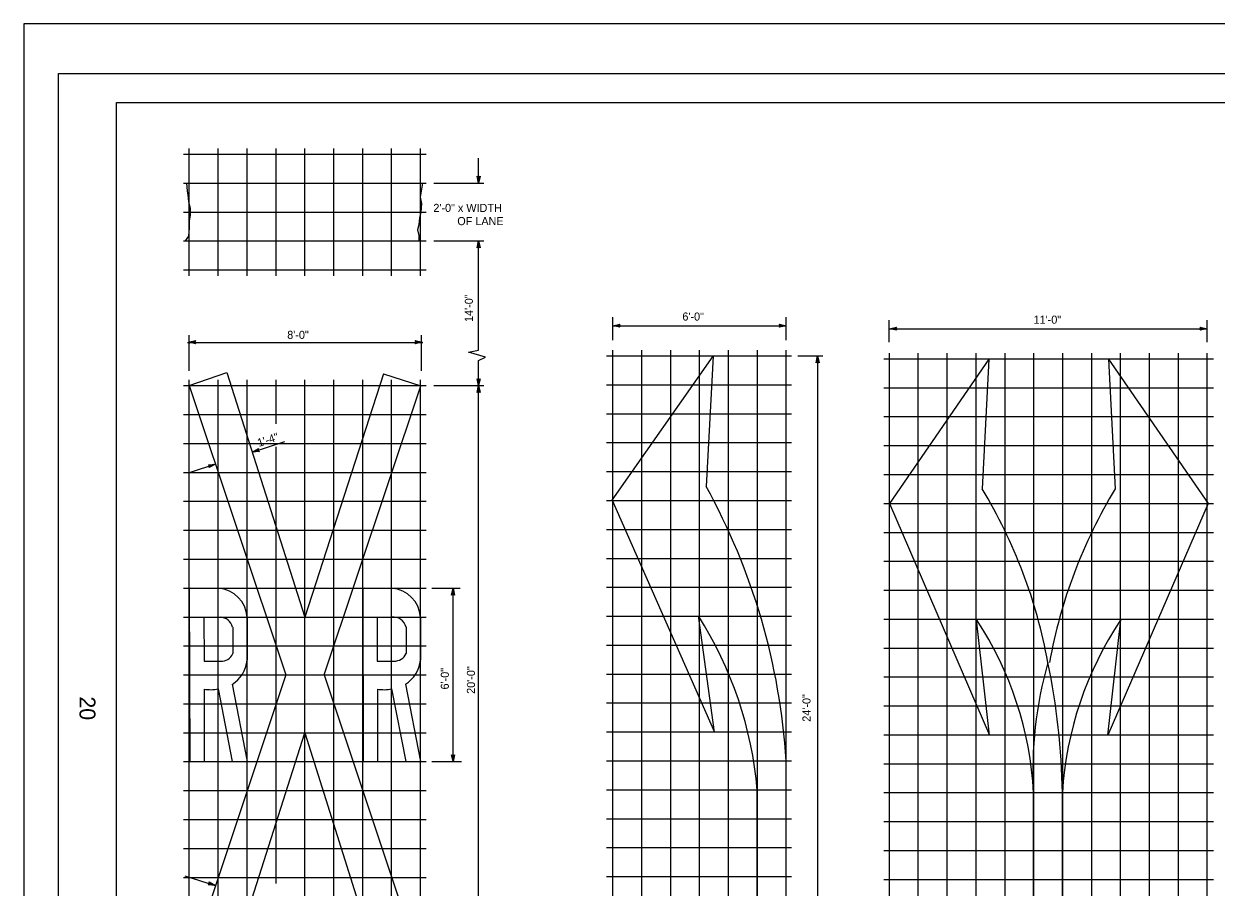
# Model space of a CAD drawing. Extents: x -894 to 866, y -472 to 714.
# Drawn here: x -894 to 137, y -33 to 714 of the extents above; entities that cross this region are included whole.
import ezdxf

# ---------------------------------------------------------------- set-up
doc = ezdxf.new("R2010")
doc.units = 0
for name, color, linetype in [('border_PLOTTING-ELEMENTS', 7, 'Continuous'), ('border_rw_22x34_Cut_Lines', 7, 'Continuous'), ('border_SHEET', 7, 'Continuous'), ('border_WITHIN-BORDER-anno', 7, 'Continuous'), ('tcd_GSOUTLINE', 7, 'Continuous'), ('tcd_MARKER', 7, 'Continuous'), ('tcd_MARKER-anno', 7, 'Continuous')]:
    doc.layers.add(name, color=color, linetype=linetype)

msp = doc.modelspace()

# ---------------------------------------------------------------- linework, layer by layer
at = {"layer": 'border_PLOTTING-ELEMENTS'}
for points in [[(-894, -472.4), (866, -472.4), (866, 713.6), (-894, 713.6)], [(-864, 670.6), (836, 670.6), (836, -429.4), (-864, -429.4)]]:
    msp.add_lwpolyline(points, close=True, dxfattribs=at)
at = {"layer": 'border_rw_22x34_Cut_Lines'}
msp.add_lwpolyline([(-864, 670.6), (836, 670.6), (836, -429.4), (-864, -429.4)], close=True, dxfattribs=at)
at = {"layer": 'border_SHEET'}
for p, q in [((-814, 645.6), (811, 645.6)), ((-814, -404.4), (-814, 645.6))]:
    msp.add_line(p, q, dxfattribs=at)
at = {"layer": 'tcd_GSOUTLINE'}
for p, q in [((-755.9, 600.9), (-545.9, 600.9)), ((-750.9, 495.9), (-750.9, 605.9)), ((-725.9, 495.9), (-725.9, 605.9)), ((-700.9, 495.9), (-700.9, 605.9)), ((-675.9, 495.9), (-675.9, 605.9)), ((-650.9, 495.9), (-650.9, 605.9)), ((-625.9, 495.9), (-625.9, 605.9)), ((-600.9, 495.9), (-600.9, 605.9)), ((-575.9, 495.9), (-575.9, 605.9)), ((-550.9, 495.9), (-550.9, 605.9)), ((-755.9, 575.9), (-545.9, 575.9)), ((-755.9, 550.9), (-545.9, 550.9)), ((-755.9, 525.9), (-545.9, 525.9)), ((-755.9, 500.9), (-545.9, 500.9)), ((-389.9, 426.6), (-229.9, 426.6)), ((-384.5, -178.5), (-384.5, 431.5)), ((-359.5, -178.5), (-359.5, 431.5)), ((-334.5, -178.5), (-334.5, 431.5)), ((-309.5, -178.5), (-309.5, 431.5)), ((-284.5, -178.5), (-284.5, 431.5)), ((-259.5, -178.5), (-259.5, 431.5)), ((-234.5, -178.5), (-234.5, 431.5)), ((-150, 424.1), (135, 424.1)), ((-145.3, -181.1), (-145.3, 428.9)), ((-120.3, -181.1), (-120.3, 428.9)), ((-95.3, -181.1), (-95.3, 428.9)), ((-70.3, -181.1), (-70.3, 428.9)), ((-45.3, -181.1), (-45.3, 428.9)), ((-20.3, -181.1), (-20.3, 428.9)), ((4.7, -181.1), (4.7, 428.9)), ((29.7, -181.1), (29.7, 428.9)), ((54.7, -181.1), (54.7, 428.9)), ((79.7, -181.1), (79.7, 428.9)), ((104.7, -181.1), (104.7, 428.9)), ((129.7, -181.1), (129.7, 428.9)), ((-750.9, -104.1), (-750.9, 405.9)), ((-725.9, -104.1), (-725.9, 405.9)), ((-700.9, -104.2), (-700.9, 405.9)), ((-675.9, 367.8), (-675.9, 405.9)), ((-650.9, 350.9), (-650.9, 405.9)), ((-625.9, -104.2), (-625.9, 405.9)), ((-600.9, -104.2), (-600.9, 405.9)), ((-575.9, -104.1), (-575.9, 405.9)), ((-550.9, -103.8), (-550.9, 405.9)), ((-755.9, 400.9), (-545.9, 400.9)), ((-550.7, 400.7), (-550.7, 400.7)), ((-389.9, 401.6), (-229.9, 401.6)), ((-150, 399.1), (135, 399.1)), ((-755.9, 375.9), (-545.9, 375.9)), ((-389.9, 376.6), (-229.9, 376.6)), ((-150, 374.1), (135, 374.1)), ((-755.9, 350.9), (-545.9, 350.9)), ((-650.9, -50.6), (-650.9, 351.1)), ((-389.9, 351.6), (-229.9, 351.6)), ((-675.9, -29.5), (-675.9, 348)), ((-150, 349.1), (135, 349.1)), ((-755.9, 325.9), (-545.9, 325.9)), ((-389.9, 326.6), (-229.9, 326.6)), ((-150, 324.1), (135, 324.1)), ((-755.9, 300.9), (-545.9, 300.9)), ((-389.9, 301.6), (-229.9, 301.6)), ((-150, 299.1), (135, 299.1)), ((-755.9, 275.9), (-545.9, 275.9)), ((-389.9, 276.6), (-229.9, 276.6)), ((-150, 274.1), (135, 274.1)), ((-755.9, 250.9), (-545.9, 250.9)), ((-389.9, 251.6), (-229.9, 251.6)), ((-150, 249.1), (135, 249.1)), ((-755.9, 225.9), (-545.9, 225.9)), ((-389.9, 226.6), (-229.9, 226.6)), ((-150, 224.1), (135, 224.1)), ((-755.9, 200.9), (-545.9, 200.9)), ((-389.9, 201.6), (-229.9, 201.6)), ((-150, 199.1), (135, 199.1)), ((-755.9, 175.9), (-545.9, 175.9)), ((-389.9, 176.6), (-229.9, 176.6)), ((-150, 174.1), (135, 174.1)), ((-755.9, 150.9), (-545.9, 150.9)), ((-389.9, 151.6), (-229.9, 151.6)), ((-150, 149.1), (135, 149.1)), ((-755.9, 125.9), (-545.9, 125.9)), ((-389.9, 126.6), (-229.9, 126.6)), ((-150, 124.1), (135, 124.1)), ((-755.9, 100.9), (-545.9, 100.9)), ((-650.9, 100.9), (-650.9, 100.9)), ((-389.9, 101.6), (-229.9, 101.6)), ((-150, 99.1), (135, 99.1)), ((-755.9, 75.9), (-545.9, 75.9)), ((-389.9, 76.6), (-229.9, 76.6)), ((-150, 74.1), (135, 74.1)), ((-389.9, 51.6), (-229.9, 51.6)), ((-755.9, 50.9), (-545.9, 50.9)), ((-150, 49.1), (135, 49.1)), ((-755.9, 25.9), (-545.9, 25.9)), ((-389.9, 26.6), (-229.9, 26.6)), ((-150, 24.1), (135, 24.1)), ((-755.9, 0.9), (-545.9, 0.9)), ((-389.9, 1.6), (-229.9, 1.6)), ((-150, -0.9), (135, -0.9)), ((-755.9, -24.1), (-545.9, -24.1)), ((-389.9, -23.4), (-229.9, -23.4)), ((-150, -25.9), (135, -25.9))]:
    msp.add_line(p, q, dxfattribs=at)
at = {"layer": 'tcd_MARKER'}
for p, q in [((-753.4, 575.9), (-549.3, 575.9)), ((-754.6, 525.9), (-552.4, 525.9)), ((-385.1, 301.8), (-297.9, 426.4)), ((-297.9, 426.4), (-303.9, 313.8)), ((-59.3, 423.7), (-145.3, 299.1)), ((-59.3, 423.7), (-65.1, 311.7)), ((44.3, 423.7), (50.1, 311.7)), ((44.3, 423.7), (130.3, 299.1)), ((-750.9, 400.9), (-718.5, 412.2)), ((-718.5, 412.2), (-650.9, 200.8)), ((-582.8, 411.2), (-650.9, 200.8)), ((-582.8, 411.2), (-550.7, 400.7)), ((-750.9, 400.9), (-667.4, 150.9)), ((-634.4, 150.9), (-550.7, 400.7)), ((-385.1, 301.8), (-296.5, 101.3)), ((-145.3, 299.1), (-58.7, 98.8)), ((130.3, 299.1), (43.7, 98.8)), ((-750.9, 225.9), (-750.5, 76.1)), ((-750.9, 225.9), (-725.6, 225.8)), ((-749.5, 226.4), (-749.5, 226.4)), ((-600.9, 225.9), (-600.6, 76.1)), ((-600.9, 225.9), (-575.6, 225.8)), ((-599.5, 226.4), (-599.5, 226.4)), ((-738.3, 200.9), (-738.2, 162.8)), ((-738.3, 200.9), (-723.9, 200.9)), ((-700.9, 200.9), (-700.9, 163.6)), ((-588.4, 200.9), (-588.4, 200.8)), ((-588.4, 200.8), (-588.3, 162.8)), ((-588.4, 200.8), (-575.9, 200.8)), ((-550.9, 200.9), (-550.9, 163.6)), ((-296.5, 101.3), (-310.5, 201.9)), ((-58.7, 98.8), (-70, 198.6)), ((43.7, 98.8), (54.9, 198.6)), ((-713.4, 192.2), (-713.4, 169.3)), ((-563.4, 192.2), (-563.4, 169.3)), ((-738.2, 162.8), (-723.9, 162.8)), ((-588.3, 162.8), (-573.9, 162.8)), ((-667.4, 150.9), (-750.9, -99.1)), ((-634.4, 150.9), (-550.9, -99.1)), ((-738.2, 138.5), (-738, 76.1)), ((-725.9, 138.7), (-725.9, 138.7)), ((-725.9, 138.7), (-713.7, 75.9)), ((-713.9, 142.8), (-701, 75.9)), ((-588.2, 138.6), (-588.1, 76.2)), ((-575.9, 138.7), (-575.9, 138.7)), ((-575.9, 138.7), (-563.7, 75.9)), ((-564, 142.8), (-551, 75.9)), ((-717.9, -108.3), (-650.9, 100.9)), ((-650.9, 100.9), (-584.9, -108.2)), ((-750.5, 76.1), (-738, 76.1)), ((-748.7, 76.3), (-748.7, 76.3)), ((-713.7, 76.1), (-713.7, 76.1)), ((-713.7, 75.9), (-701, 75.9)), ((-600.6, 76.1), (-588.1, 76.2)), ((-598.7, 76.3), (-598.7, 76.3)), ((-563.8, 76.2), (-563.8, 76.2)), ((-563.7, 75.9), (-551, 75.9)), ((-234.6, -173.2), (-234.6, 76.8)), ((-259.6, -173.2), (-259.6, 51.3)), ((-20.7, -176.1), (-20.7, 48.9)), ((4.3, -176.1), (4.3, 48.9))]:
    msp.add_line(p, q, dxfattribs=at)
for points in [[(-753.4, 575.9), (-752.8, 569.3), (-752.1, 565.6), (-751.5, 560.1), (-750.3, 553.9), (-750.3, 548.4), (-750.9, 542.9), (-750.9, 537.3), (-751.5, 530), (-754.6, 525.9)], [(-549.3, 575.9), (-551.2, 563.8), (-550, 558.2), (-550.6, 550.9), (-551.8, 545.9), (-552.4, 539.8), (-553.6, 535.5), (-552.4, 530.6), (-552.4, 525.9)]]:
    msp.add_lwpolyline(points, dxfattribs=at)
for centre, radius, start, end in [((-796.5, 41.2), 563, 3.609, 28.9609), ((-441.6, 83.1), 440.4, 10.273, 31.2676), ((426.5, 83.1), 440.4, 148.7324, 169.727), ((-727.5, 199.1), 26.7, 3.7286, 85.8771), ((-577.6, 199.1), 26.7, 3.7286, 85.8771), ((-724.9, 189), 11.9, 15.707, 85.2025), ((-574.7, 189.1), 11.8, 15.2847, 95.5337), ((-593.3, 22.3), 335, 4.9678, 32.4126), ((-320.4, 33.2), 300.2, 3.0006, 33.4468), ((304.7, 30.8), 300.9, 146.1004, 176.5466), ((-723.2, 173.4), 10.7, 266.0502, 337.0832), ((-573.5, 174), 11.2, 268.0743, 335.2919), ((-728.7, 166.5), 28, 301.7693, 353.999), ((-578.7, 166.6), 28, 301.7693, 353.999), ((318.7, 68.4), 339.9, 164.0834, 183.2944), ((-604.3, 38.3), 608.7, 0.9936, 11.6874), ((-732.4, 173), 34.9, 260.4955, 280.7719), ((-582.4, 173), 34.9, 260.4955, 280.7719)]:
    msp.add_arc(centre, radius, start, end, dxfattribs=at)
at = {"layer": 'tcd_MARKER-anno'}
for p, q in [((-500.7, 575.9), (-500.7, 597.4)), ((-500.7, 575.9), (-502, 581.9)), ((-502, 581.9), (-502, 581.9)), ((-502, 581.9), (-500.7, 581.1)), ((-500.7, 577.3), (-501.6, 581.7)), ((-500.7, 578.7), (-501.3, 581.5)), ((-500.7, 580), (-500.9, 581.2)), ((-500.7, 581.1), (-499.3, 581.9)), ((-499.3, 581.9), (-500.7, 575.9)), ((-499.7, 581.7), (-500.7, 577.3)), ((-500, 581.4), (-500.7, 578.7)), ((-500.4, 581.3), (-500.7, 580)), ((-499.3, 581.9), (-499.3, 581.9)), ((-539.4, 575.9), (-496, 575.9)), ((-500.7, 575.9), (-500.7, 575.9)), ((-539.4, 525.9), (-496, 525.9)), ((-502, 519.9), (-500.7, 525.9)), ((-500.7, 520.7), (-502, 519.9)), ((-502, 519.9), (-502, 519.9)), ((-501.7, 520.1), (-500.7, 524.5)), ((-501.3, 520.3), (-500.7, 523.1)), ((-500.9, 520.5), (-500.7, 521.7)), ((-500.7, 525.9), (-500.7, 525.9)), ((-500.7, 525.9), (-499.3, 519.9)), ((-500.7, 494.7), (-500.7, 525.9)), ((-500.7, 524.5), (-499.7, 520.1)), ((-500.7, 523.1), (-500, 520.3)), ((-500.7, 521.7), (-500.4, 520.5)), ((-499.3, 519.9), (-500.7, 520.7)), ((-499.3, 519.9), (-499.3, 519.9)), ((-500.7, 431.5), (-500.7, 494.7)), ((-384.5, 440.3), (-384.5, 460)), ((-384.5, 452.7), (-378.5, 454)), ((-378.5, 454), (-379.3, 452.7)), ((-378.5, 454), (-378.5, 454)), ((-239.7, 452.7), (-240.5, 454)), ((-240.5, 454), (-240.5, 454)), ((-240.5, 454), (-234.5, 452.7)), ((-234.5, 452.8), (-234.5, 460)), ((-145.4, 438.4), (-145.4, 457.4)), ((129.6, 438.4), (129.6, 457.5)), ((-750.9, 413.6), (-750.9, 444.6)), ((-550.1, 413.6), (-550.1, 444.6)), ((-378.5, 451.3), (-384.5, 452.7)), ((-384.5, 452.7), (-384.5, 452.7)), ((-384.5, 452.7), (-234.5, 452.7)), ((-378.8, 451.7), (-383.2, 452.7)), ((-383.1, 452.7), (-378.8, 453.6)), ((-381.8, 452.7), (-378.9, 453.3)), ((-379, 452), (-381.8, 452.7)), ((-380.4, 452.7), (-379.2, 452.9)), ((-379.2, 452.4), (-380.4, 452.7)), ((-379.3, 452.7), (-378.5, 451.3)), ((-378.5, 451.3), (-378.5, 451.3)), ((-234.5, 452.7), (-240.5, 451.3)), ((-240.5, 451.3), (-239.7, 452.7)), ((-240.5, 451.3), (-240.5, 451.3)), ((-240.3, 453.7), (-235.9, 452.7)), ((-235.9, 452.7), (-240.3, 451.7)), ((-240.1, 453.3), (-237.3, 452.7)), ((-237.3, 452.7), (-240.1, 452)), ((-239.9, 452.9), (-238.7, 452.7)), ((-238.7, 452.7), (-239.9, 452.4)), ((-234.5, 440.3), (-234.5, 452.8)), ((-234.5, 452.7), (-234.5, 452.7)), ((-145.2, 450.1), (-139.2, 451.4)), ((-139.2, 448.8), (-145.2, 450.1)), ((-145.2, 450.1), (-145.2, 450.1)), ((-145.2, 450.1), (129.6, 450.1)), ((-143.9, 450.1), (-139.5, 451.1)), ((-139.5, 449.1), (-143.9, 450.1)), ((-142.5, 450.1), (-139.7, 450.7)), ((-139.7, 449.5), (-142.5, 450.1)), ((-141.1, 450.1), (-139.9, 450.4)), ((-139.9, 449.8), (-141.1, 450.1)), ((-139.2, 451.4), (-140, 450.1)), ((-140, 450.1), (-139.2, 448.8)), ((-139.2, 451.4), (-139.2, 451.4)), ((-139.2, 448.8), (-139.2, 448.8)), ((124.4, 450.1), (123.6, 451.4)), ((123.6, 451.4), (123.6, 451.4)), ((123.6, 451.4), (129.6, 450.1)), ((129.6, 450.1), (123.6, 448.8)), ((123.6, 448.8), (124.4, 450.1)), ((123.6, 448.8), (123.6, 448.8)), ((123.8, 451.1), (128.2, 450.1)), ((128.2, 450.1), (123.8, 449.1)), ((124, 450.7), (126.8, 450.1)), ((126.8, 450.1), (124, 449.5)), ((124.2, 450.4), (125.4, 450.1)), ((125.4, 450.1), (124.2, 449.8)), ((129.6, 450.1), (129.6, 450.1)), ((-752.6, 438.3), (-628, 438.3)), ((-751.7, 438.4), (-745.7, 439.8)), ((-745.7, 437.1), (-751.7, 438.4)), ((-751.7, 438.4), (-751.7, 438.4)), ((-750.5, 436.9), (-750.5, 436.9)), ((-750.3, 438.5), (-745.9, 439.4)), ((-745.9, 437.5), (-750.3, 438.4)), ((-748.9, 438.4), (-746.1, 439.1)), ((-746.2, 437.8), (-748.9, 438.4)), ((-747.6, 438.4), (-746.4, 438.7)), ((-746.3, 438.2), (-747.6, 438.4)), ((-745.7, 439.8), (-746.5, 438.4)), ((-746.5, 438.4), (-745.7, 437.1)), ((-745.7, 439.8), (-745.7, 439.8)), ((-745.7, 437.1), (-745.7, 437.1)), ((-628, 438.3), (-548.8, 438.3)), ((-554.6, 438.4), (-555.4, 439.8)), ((-555.4, 439.8), (-555.4, 439.8)), ((-555.4, 439.8), (-549.4, 438.4)), ((-549.4, 438.4), (-555.4, 437.1)), ((-555.4, 437.1), (-554.6, 438.4)), ((-555.4, 437.1), (-555.4, 437.1)), ((-555.2, 439.4), (-550.8, 438.4)), ((-550.8, 438.4), (-555.2, 437.5)), ((-555, 439.1), (-552.2, 438.5)), ((-552.2, 438.5), (-555, 437.8)), ((-554.8, 438.7), (-553.6, 438.5)), ((-553.6, 438.5), (-554.8, 438.2)), ((-549.4, 438.4), (-549.4, 438.4)), ((-509.4, 429.9), (-500.7, 431.5)), ((-494.7, 425.5), (-509.4, 429.9)), ((-500.7, 422.6), (-494.7, 425.5)), ((-224.5, 426.6), (-202.8, 426.6)), ((-208.8, 420.6), (-207.5, 426.6)), ((-208.4, 420.8), (-207.5, 425.2)), ((-208.1, 421), (-207.5, 423.8)), ((-207.5, 426.6), (-207.5, 426.6)), ((-207.5, 426.6), (-206.1, 420.6)), ((-207.5, 426.6), (-207.5, -173.4)), ((-207.5, 425.2), (-206.5, 420.8)), ((-207.5, 423.8), (-206.8, 421)), ((-500.7, 400.9), (-500.7, 422.6)), ((-207.5, 421.4), (-208.8, 420.6)), ((-208.8, 420.6), (-208.8, 420.6)), ((-207.7, 421.2), (-207.5, 422.4)), ((-207.5, 422.4), (-207.2, 421.2)), ((-206.1, 420.6), (-207.5, 421.4)), ((-206.1, 420.6), (-206.1, 420.6)), ((-500.7, 400.9), (-502, 406.9)), ((-502, 406.9), (-502, 406.9)), ((-502, 406.9), (-500.7, 406.1)), ((-500.7, 402.3), (-501.6, 406.7)), ((-500.7, 403.7), (-501.3, 406.5)), ((-500.7, 405), (-500.9, 406.2)), ((-500.7, 406.1), (-499.3, 406.9)), ((-499.3, 406.9), (-500.7, 400.9)), ((-499.7, 406.7), (-500.7, 402.3)), ((-500, 406.4), (-500.7, 403.7)), ((-500.4, 406.3), (-500.7, 405)), ((-499.3, 406.9), (-499.3, 406.9)), ((-539.4, 400.9), (-496, 400.9)), ((-502, 394.9), (-500.7, 400.9)), ((-500.7, 395.7), (-502, 394.9)), ((-502, 394.9), (-502, 394.9)), ((-501.7, 395.1), (-500.7, 399.5)), ((-501.3, 395.3), (-500.7, 398.1)), ((-500.9, 395.5), (-500.7, 396.7)), ((-500.7, 400.9), (-500.7, 400.9)), ((-500.7, 400.9), (-499.3, 394.9)), ((-500.7, 177.3), (-500.7, 400.9)), ((-500.7, 400.9), (-500.7, 400.9)), ((-500.7, 399.5), (-499.7, 395.1)), ((-500.7, 398.1), (-500, 395.3)), ((-500.7, 396.7), (-500.4, 395.5)), ((-499.3, 394.9), (-500.7, 395.7)), ((-499.3, 394.9), (-499.3, 394.9)), ((-696.6, 343.4), (-668.2, 352.5)), ((-696.5, 343.4), (-691.1, 346.5)), ((-690.3, 344), (-696.5, 343.4)), ((-696.5, 343.4), (-696.5, 343.4)), ((-695.1, 343.9), (-691.3, 346.1)), ((-690.6, 344.3), (-695.1, 343.9)), ((-693.8, 344.3), (-691.3, 345.7)), ((-691, 344.5), (-693.8, 344.3)), ((-692.5, 344.7), (-691.4, 345.3)), ((-691.3, 344.8), (-692.5, 344.7)), ((-691.1, 346.5), (-691.5, 345)), ((-691.5, 345), (-690.3, 344)), ((-691.1, 346.5), (-691.1, 346.5)), ((-690.3, 344), (-690.3, 344)), ((-749.9, 326.2), (-728.1, 333.2)), ((-734.4, 332.5), (-728.3, 333.1)), ((-733.2, 331.5), (-734.4, 332.5)), ((-734.4, 332.5), (-734.4, 332.5)), ((-734.1, 332.2), (-729.6, 332.7)), ((-733.8, 332), (-730.9, 332.2)), ((-728.3, 333.1), (-733.6, 330)), ((-733.6, 330), (-733.2, 331.5)), ((-729.6, 332.6), (-733.5, 330.4)), ((-733.5, 331.7), (-732.2, 331.8)), ((-730.9, 332.2), (-733.4, 330.8)), ((-732.2, 331.8), (-733.3, 331.2)), ((-728.3, 333.1), (-728.3, 333.1)), ((-733.6, 330), (-733.6, 330)), ((-541.2, 225.9), (-516.6, 225.9)), ((-524, 219.9), (-522.7, 225.9)), ((-522.7, 220.7), (-524, 219.9)), ((-524, 219.9), (-524, 219.9)), ((-523.7, 220.1), (-522.7, 224.5)), ((-523.3, 220.3), (-522.7, 223.1)), ((-523, 220.5), (-522.7, 221.7)), ((-522.7, 225.9), (-522.7, 225.9)), ((-522.7, 225.9), (-521.4, 219.9)), ((-522.7, 165.2), (-522.7, 225.9)), ((-522.7, 224.5), (-521.7, 220.1)), ((-522.7, 223.1), (-522.1, 220.3)), ((-522.7, 221.7), (-522.4, 220.5)), ((-521.4, 219.9), (-522.7, 220.7)), ((-521.4, 219.9), (-521.4, 219.9)), ((-500.7, -99.1), (-500.7, 177.3)), ((-522.7, 75.9), (-522.7, 165.2)), ((-541.2, 75.9), (-515.4, 75.9)), ((-522.7, 75.9), (-524, 81.9)), ((-524, 81.9), (-524, 81.9)), ((-524, 81.9), (-522.7, 81.1)), ((-522.7, 77.3), (-523.7, 81.7)), ((-522.7, 78.7), (-523.3, 81.5)), ((-522.7, 80), (-523, 81.2)), ((-522.7, 81.1), (-521.4, 81.9)), ((-521.4, 81.9), (-522.7, 75.9)), ((-521.7, 81.7), (-522.7, 77.3)), ((-522.1, 81.4), (-522.7, 78.7)), ((-522.4, 81.3), (-522.7, 80)), ((-522.7, 75.9), (-522.7, 75.9)), ((-521.4, 81.9), (-521.4, 81.9)), ((-754.8, -22.8), (-728.5, -31)), ((-734.5, -30.5), (-733.4, -29.5)), ((-728.4, -31.1), (-734.5, -30.5)), ((-734.5, -30.5), (-734.5, -30.5)), ((-729.7, -30.6), (-734.2, -30.3)), ((-731, -30.2), (-733.9, -30)), ((-733.4, -29.5), (-733.7, -28)), ((-733.7, -28), (-733.7, -28)), ((-733.7, -28), (-728.4, -31.1)), ((-733.6, -28.4), (-729.7, -30.6)), ((-732.4, -29.8), (-733.6, -29.7)), ((-733.5, -28.8), (-731, -30.2)), ((-733.5, -29.2), (-732.4, -29.8)), ((-728.4, -31.1), (-728.4, -31.1))]:
    msp.add_line(p, q, dxfattribs=at)

# ---------------------------------------------------------------- texts
at = {"layer": 'border_WITHIN-BORDER-anno'}
msp.add_text('20', height=13.78, rotation=270, dxfattribs=at).set_placement((-845.9, 132.3))
at = {"layer": 'tcd_MARKER-anno'}
for s, p in [('2\'-0" x WIDTH', (-539.8, 551)), ('OF LANE', (-519.1, 539.6)), ('6\'-0"', (-324.4, 457.1)), ('11\'-0"', (-20.6, 454.4)), ('8\'-0"', (-666.2, 441.3))]:
    msp.add_text(s, height=7, dxfattribs=at).set_placement(p)
for s, rotation, p in [('14\'-0"', 90, (-505.6, 455.9)), ('1\'-4"', 18, (-690.7, 347.9)), ('6\'-0"', 90, (-526.4, 138.3)), ('20\'-0"', 90, (-503.8, 134.5)), ('24\'-0"', 90, (-213.5, 110.4))]:
    msp.add_text(s, height=7, rotation=rotation, dxfattribs=at).set_placement(p)

doc.saveas('drawing.dxf')
